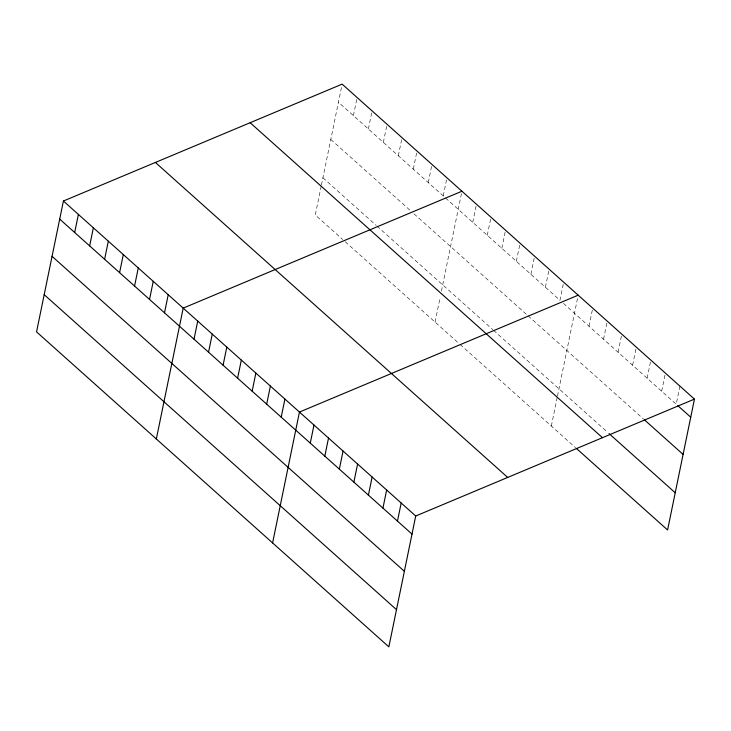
<?xml version="1.0" encoding="UTF-8"?>
<svg xmlns="http://www.w3.org/2000/svg" width="731" height="731" viewBox="0 0 731 731"><rect width="100%" height="100%" fill="white"/><g stroke="black" fill="none" stroke-linecap="round" stroke-linejoin="round"><path stroke-width="0.55" stroke-dasharray="3.65 2.74" d="M321.22 186.049L315.28 214.996L342.729 239.53M321.439 185.016L342.145 84.138M353.402 115.617L357.112 97.525M368.378 129.003L372.088 110.911M383.346 142.39L387.065 124.297M398.322 155.776L402.032 137.684M413.298 169.163L417.008 151.07M428.265 182.549L431.975 164.457M443.242 195.935L446.952 177.843M435.064 322.088L440.163 297.279M441.433 291.075L461.928 191.23M472.747 222.315L476.457 204.223M487.275 235.309L490.994 217.217M501.813 248.302L505.523 230.21M516.342 261.296L520.061 243.204M530.88 274.28L534.589 256.197M545.408 287.274L549.118 269.191M563.217 284.313L559.946 300.267L338.426 102.23M551.329 426.027L557.269 397.088M557.479 396.056L578.184 295.178M589.012 326.254L592.722 308.171M603.541 339.248L607.251 321.165M618.07 352.241L621.789 334.158M632.607 365.235L636.317 347.152M647.136 378.229L650.855 360.145M661.674 391.222L665.384 373.139M679.921 386.123L676.202 404.216L563.172 303.155M330.787 139.438L410.648 210.839M413.974 213.808L527.279 315.107M528.084 315.829L643.536 419.046M322.919 177.779L376.154 225.376M376.986 226.117L492.758 329.626M493.571 330.348L607.406 432.131M345.224 241.769L459.287 343.744M460.091 344.465L575.553 447.683"/><path stroke-width="1.1" d="M63.414 201.025L36.55 331.883L388.855 646.862L415.72 516.004L694.45 399.117L342.145 84.138L63.414 201.025L415.72 516.004M74.672 232.504L78.381 214.411M89.648 245.89L93.358 227.798M104.615 259.277L108.325 241.184M119.592 272.663L123.301 254.571M134.559 286.049L138.278 267.957M149.535 299.436L153.245 281.344M164.512 312.822L168.221 294.73M156.333 438.975L183.198 308.116L461.928 191.23M194.017 339.202L197.726 321.11M208.545 352.196L212.264 334.104M223.083 365.189L226.793 347.097M237.612 378.183L241.331 360.091M252.149 391.167L255.859 373.084M266.678 404.161L270.388 386.078M281.216 417.154L284.926 399.071M272.599 542.914L299.454 412.065L578.184 295.178M310.273 443.141L313.992 425.058M324.811 456.135L328.521 438.052M339.339 469.128L343.058 451.045M353.877 482.122L357.587 464.039M368.406 495.115L372.125 477.032M382.943 508.109L386.653 490.026M397.472 521.102L401.182 503.01M694.45 399.117L667.586 529.975L576.357 448.405M677.82 405.659L690.74 417.209M644.349 419.768L683.101 454.417M609.024 433.574L675.225 492.758M250.157 122.717L602.472 437.695M155.392 162.456L507.698 477.434M59.695 219.117L412.01 534.096M52.056 256.325L404.371 571.304M44.189 294.666L396.494 609.645"/></g></svg>
